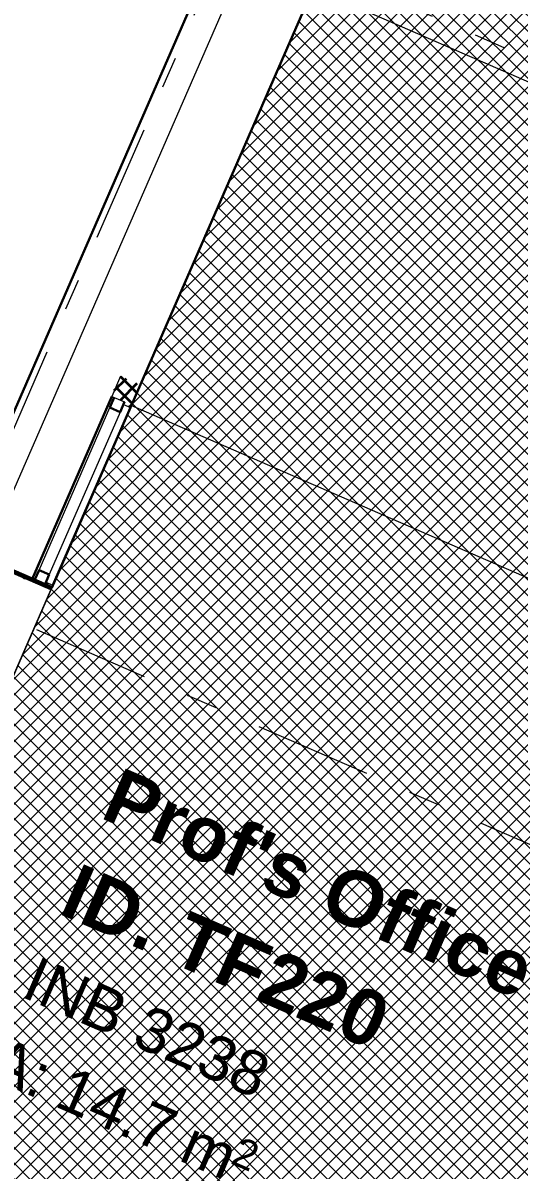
# Model space of a CAD drawing. Header units: millimetres. Extents: x -35034 to 431752, y -71616 to 25069.
# Drawn here: x 48262 to 50499, y -13675 to -8499 of the extents above; entities that cross this region are included whole.
import ezdxf
from ezdxf.enums import TextEntityAlignment as Align

# ---------------------------------------------------------------- set-up
doc = ezdxf.new("R2010")
doc.units = ezdxf.units.MM
doc.header["$MEASUREMENT"] = 0
doc.linetypes.add('Double Dashed', pattern=[1093.611073, 529.166651, -211.666656, 141.111112, -211.666656])
for name, color, linetype in [('A-05-M_Gross_Int_Circulation', 7, 'Continuous'), ('A-15-MG_Structural_Grid', 7, 'Continuous'), ('A-20-M_Floor_Slab', 7, 'Continuous'), ('A-25-M_Wall_Ext_Existing_HUB', 7, 'Continuous'), ('New_A-25-M_Wall_Int', 7, 'Continuous'), ('New_A-35-M_FFE-Zone', 7, 'Continuous'), ('New_ArchiCAD Windows', 7, 'Continuous')]:
    doc.layers.add(name, color=color, linetype=linetype)
for name, color, linetype, lineweight, true_color in [('A-05-M_Gross_Int_Circulation_Pen_No__74', 7, 'Continuous', 20, 0x606060), ('A-15-MG_Structural_Grid_Pen_No__163', 7, 'Continuous', 0, 0x750077), ('A-25-M_Wall_Ext_Existing_HUB_Pen_No__107', 7, 'Continuous', 15, 0xa6a6a6), ('A-25-M_Wall_Int_Pen_No__102', 7, 'Continuous', 15, 0xcccccc), ('New_A-25-M_Wall_Ext_Existing_HUB_Pen_No__27', 7, 'Continuous', 50, 0x2a2a2a), ('New_A-35-M_FFE-Zone_Pen_No__74', 7, 'Continuous', 20, 0x606060), ('New_ArchiCAD Windows_Pen_No__23', 7, 'Continuous', 30, 0x2a2a2a), ('New_ArchiCAD Windows_Pen_No__43', 7, 'Continuous', 30, 0x444444)]:
    doc.layers.add(name, color=color, linetype=linetype, lineweight=lineweight, true_color=true_color)
for name, color, linetype, lineweight in [('A-20-M_Floor_Slab_Pen_No__89', 8, 'Continuous', 20), ('A-25-M_Wall_Ext_Existing_HUB_Pen_No__1', 7, 'Continuous', 13), ('ArchiCAD Zone Stamps_Pen_No__9', 7, 'Continuous', 13), ('New_A-25-M_Wall_Ext_Existing_HUB_Pen_No__155', 5, 'Continuous', 35), ('New_A-25-M_Wall_Int_Pen_No__1', 7, 'Continuous', 13), ('New_A-25-M_Wall_Int_Pen_No__155', 5, 'Continuous', 35), ('New_ArchiCAD Windows_Pen_No__1', 7, 'Continuous', 13), ('New_ArchiCAD Windows_Pen_No__83', 8, 'Continuous', 20), ('New_ArchiCAD Zone Stamps_Pen_No__9', 7, 'Continuous', 13)]:
    doc.layers.add(name, color=color, linetype=linetype, lineweight=lineweight)
doc.styles.add('GENERATED_STYLE_2', font='')
doc.styles.add('GENERATED_STYLE_3', font='')
doc.styles.add('GENERATED_STYLE_4', font='')
doc.styles.get('GENERATED_STYLE_2').set_extended_font_data('Arial', bold=True)
doc.styles.get('GENERATED_STYLE_3').set_extended_font_data('Arial')
doc.styles.get('GENERATED_STYLE_4').set_extended_font_data('Swis721 BT')
pattern_1 = [(103.994, (0, 0), (-1137.956, 451.319), [0, -965.2, 0, -1079.5, 0, -1031.875]), (73.994, (0, 0), (-1195.13, 1745.31), [0, -520.7, 0, -869.95, 0, -333.375]), (33.994, (-311.5, -716.2), (785.414, 1814.82), [0, -317.5, 0, -1143, 0, -1492.25]), (23.994, (-311.5, -716.2), (250.276, 1972.774), [0, -158.75, 0, -749.3, 0, -857.25])]
pattern_2 = [(45, (0, 0), (-35.35534, 35.35534), []), (135, (0, 0), (35.35534, 35.35534), [])]

# ---------------------------------------------------------------- blocks, each defined once
blk = doc.blocks.new('Prof_s Office_INB 3238_1_3', base_point=(49172.4, -13254.5))
at = {"layer": 'New_A-35-M_FFE-Zone_Pen_No__74', "linetype": 'Continuous'}
for p, q in [((48750.4, -10224.3), (46871.8, -14532.5)), ((51622, -11476.4), (48750.4, -10224.3))]:
    blk.add_line(p, q, dxfattribs=at)
at = {"layer": 'New_ArchiCAD Zone Stamps_Pen_No__9'}
for tag, height, style, p in [('ROOM_NAME', 250, 'GENERATED_STYLE_2', (48703.6, -11853.6)), ('zoneNameLine2', 250, 'GENERATED_STYLE_2', (48515.2, -12285.8)), ('ROOM_NUMBER', 200, 'GENERATED_STYLE_3', (48326.8, -12706.5)), ('measuredAreaCode', 200, 'GENERATED_STYLE_3', (48169.8, -13066.6)), ('DUMMY_649', 200, 'GENERATED_STYLE_3', (48477.2, -13200.6)), ('DUMMY_650', 200, 'GENERATED_STYLE_3', (48966.5, -13414)), ('DUMMY_651', 133.3, 'GENERATED_STYLE_3', (49245.8, -13520.5))]:
    blk.add_attdef(tag, text='', height=height, rotation=336.4404, dxfattribs=dict(at, style=style)).set_placement(p, align=Align.TOP_LEFT)
blk = doc.blocks.new('Simple Window Opening[1]_3')
at = {"layer": 'New_ArchiCAD Windows_Pen_No__1', "linetype": 'Continuous'}
for p, q in [((49234, -8278.4), (49105.7, -8222.4)), ((49339.4, -8324.3), (49234, -8278.4)), ((49446.7, -8371.1), (49339.4, -8324.3)), ((49540.6, -8412.1), (49446.7, -8371.1)), ((48084.9, -10913.7), (47956.5, -10857.7)), ((48190.3, -10959.7), (48084.9, -10913.7)), ((48297.5, -11006.4), (48190.3, -10959.7)), ((48391.5, -11047.4), (48297.5, -11006.4))]:
    blk.add_line(p, q, dxfattribs=at)
at = {"layer": 'New_ArchiCAD Windows_Pen_No__23', "linetype": 'Continuous'}
for p, q in [((49105.7, -8222.4), (47956.5, -10857.7)), ((49540.6, -8412.1), (48391.5, -11047.4))]:
    blk.add_line(p, q, dxfattribs=at)
blk = doc.blocks.new('Wall_1_3', base_point=(44635.4, -19661.2))
at = {"layer": 'A-25-M_Wall_Ext_Existing_HUB_Pen_No__107', "linetype": 'Continuous'}
h = blk.add_hatch(dxfattribs=at)
h.set_pattern_fill('613_01__ad_AR_SAND_0003', color=256, style=0, pattern_type=2)
h.set_pattern_definition(pattern_1)
h.paths.add_polyline_path([(48252.6, -11109.4), (48387.5, -11056.4), (48103.8, -10932.7), (48062.9, -11026.7)])
h = blk.add_hatch(dxfattribs=at)
h.set_pattern_fill('613_01__ad_AR_SAND_0003', color=256, style=0, pattern_type=2)
h.set_pattern_definition(pattern_1)
h.paths.add_polyline_path([(44684.8, -19291.6), (44778.7, -19332.6), (48387.5, -11056.4), (48252.6, -11109.4)])
at = {"layer": 'New_A-25-M_Wall_Ext_Existing_HUB_Pen_No__155', "linetype": 'Continuous'}
h = blk.add_hatch(dxfattribs=at)
h.set_pattern_fill('Grid_5x5_Diagonal_0003', color=256, style=0, pattern_type=2)
h.set_pattern_definition(pattern_2)
h.paths.add_polyline_path([(47952.6, -10866.8), (48034.6, -10902.5), (48080.5, -10922.5), (48080.9, -10922.7), (48186.3, -10968.7), (48293.6, -11015.5), (48387.5, -11056.4), (48391.5, -11047.4), (47956.5, -10857.7)])
at = {"layer": 'A-25-M_Wall_Ext_Existing_HUB_Pen_No__1', "linetype": 'Continuous'}
for p, q in [((48293.6, -11015.5), (48186.3, -10968.7)), ((48293.6, -11015.5), (48186.3, -10968.7)), ((48387.5, -11056.4), (48293.6, -11015.5)), ((48387.5, -11056.4), (48293.6, -11015.5))]:
    blk.add_line(p, q, dxfattribs=at)
at = {"layer": 'A-25-M_Wall_Ext_Existing_HUB_Pen_No__1', "linetype": 'Continuous', "flags": 128}
blk.add_lwpolyline([(44778.7, -19332.6), (48387.5, -11056.4)], dxfattribs=at)
at = {"layer": 'New_A-25-M_Wall_Ext_Existing_HUB_Pen_No__27', "linetype": 'Continuous'}
blk.add_line((47956.5, -10857.7), (48391.5, -11047.4), dxfattribs=at)
at = {"layer": 'New_ArchiCAD Windows', "color": 251, "linetype": 'Continuous', "lineweight": 20, "true_color": 0x606060}
blk.add_blockref('Simple Window Opening[1]_3', (0, 0), dxfattribs=at)
blk = doc.blocks.new('Hub Circulation Third_INB 3250_43_3', base_point=(35476.1, -4184.6))
at = {"layer": 'A-05-M_Gross_Int_Circulation_Pen_No__74', "linetype": 'Continuous'}
blk.add_line((47956.6, -10857.6), (49095.8, -8245.2), dxfattribs=at)
at = {"layer": 'ArchiCAD Zone Stamps_Pen_No__9'}
for tag, height, style, p in [('ROOM_NAME', 250, 'GENERATED_STYLE_2', (34329.2, -2488.1)), ('zoneNameLine2', 250, 'GENERATED_STYLE_2', (34140.8, -2920.2)), ('ROOM_NUMBER', 200, 'GENERATED_STYLE_3', (33952.4, -3340.9)), ('measuredAreaCode', 200, 'GENERATED_STYLE_3', (33795.3, -3701)), ('DUMMY_649', 200, 'GENERATED_STYLE_3', (34102.7, -3835.1)), ('DUMMY_650', 200, 'GENERATED_STYLE_3', (34731.9, -4109.4)), ('DUMMY_651', 133.3, 'GENERATED_STYLE_3', (35011.2, -4216))]:
    blk.add_attdef(tag, text='', height=height, rotation=336.4404, dxfattribs=dict(at, style=style)).set_placement(p, align=Align.TOP_LEFT)
blk = doc.blocks.new('Communications Laboratory (CaDE)_INB 3239_50_3', base_point=(50921.9, -5848.8))
at = {"layer": 'New_A-35-M_FFE-Zone_Pen_No__74', "linetype": 'Continuous'}
blk.add_line((45471.3, -6553.5), (54349.2, -10424.7), dxfattribs=at)
at = {"layer": 'New_ArchiCAD Zone Stamps_Pen_No__9'}
for tag, height, style, p in [('ROOM_NAME', 250, 'GENERATED_STYLE_2', (48674.6, -3672.5)), ('zoneNameLine2', 250, 'GENERATED_STYLE_2', (48486.2, -4104.6)), ('ROOM_NUMBER', 200, 'GENERATED_STYLE_3', (48297.8, -4525.3)), ('measuredAreaCode', 200, 'GENERATED_STYLE_3', (48140.7, -4885.4)), ('DUMMY_649', 200, 'GENERATED_STYLE_3', (48448.1, -5019.4)), ('DUMMY_650', 200, 'GENERATED_STYLE_3', (48937.5, -5232.8)), ('DUMMY_651', 133.3, 'GENERATED_STYLE_3', (49216.8, -5339.4))]:
    blk.add_attdef(tag, text='', height=height, rotation=336.4404, dxfattribs=dict(at, style=style)).set_placement(p, align=Align.TOP_LEFT)
blk = doc.blocks.new('Slab_1_3', base_point=(7696.6, 5872.1))
at = {"layer": 'A-20-M_Floor_Slab_Pen_No__89', "linetype": 'Continuous', "flags": 128}
blk.add_lwpolyline([(18384.5, 14995), (19410.6, 17348.4), (53757.3, 2371.5), (53656.1, 2139.5), (53757, 2095.5), (46643.5, -14217.9), (43630.2, -12903.9), (41531.9, -17715.8), (41504.6, -17778.4), (31982.9, -13626.4), (12656.3, -5199.1)], dxfattribs=at)
blk = doc.blocks.new('Window 19[3]_3')
at = {"layer": 'New_ArchiCAD Windows_Pen_No__1', "linetype": 'Continuous'}
for p, q in [((48673.7, -10188.6), (48719.6, -10208.6)), ((48314, -11013.6), (48359.8, -11033.6))]:
    blk.add_line(p, q, dxfattribs=at)
at = {"layer": 'New_ArchiCAD Windows_Pen_No__23', "linetype": 'Continuous'}
for p, q in [((48302.6, -11008.6), (48662.3, -10183.6)), ((48396.5, -11035.9), (48746.2, -10233.9))]:
    blk.add_line(p, q, dxfattribs=at)
at = {"layer": 'New_ArchiCAD Windows_Pen_No__43', "linetype": 'Continuous'}
for p, q in [((48653.8, -10234.5), (48673.7, -10188.6)), ((48699.6, -10254.5), (48653.8, -10234.5)), ((48719.6, -10208.6), (48699.6, -10254.5)), ((48314, -11013.6), (48334, -10967.8)), ((48334, -10967.8), (48379.8, -10987.8)), ((48379.8, -10987.8), (48359.8, -11033.6))]:
    blk.add_line(p, q, dxfattribs=at)
at = {"layer": 'New_ArchiCAD Windows_Pen_No__83', "linetype": 'Continuous'}
for p, q in [((48334, -10967.8), (48653.8, -10234.5)), ((48699.6, -10254.5), (48379.8, -10987.8))]:
    blk.add_line(p, q, dxfattribs=at)
blk = doc.blocks.new('Wall_77_3', base_point=(48791.2, -10130.8))
at = {"layer": 'New_A-25-M_Wall_Int_Pen_No__155', "linetype": 'Continuous'}
h = blk.add_hatch(dxfattribs=at)
h.set_pattern_fill('Grid_5x5_Diagonal_0003', color=256, style=0, pattern_type=2)
h.set_pattern_definition(pattern_2)
h.paths.add_polyline_path([(48702.3, -10092), (48662.3, -10183.6), (48673.7, -10188.6), (48719.6, -10208.6), (48739.7, -10217.4), (48751.2, -10222.4), (48791.2, -10130.8), (48779.7, -10125.8), (48713.7, -10097)])
h = blk.add_hatch(dxfattribs=at)
h.set_pattern_fill('Grid_5x5_Diagonal_0003', color=256, style=0, pattern_type=2)
h.set_pattern_definition(pattern_2)
h.paths.add_polyline_path([(48746.2, -10233.9), (48751.2, -10222.4), (48739.7, -10217.4), (48719.6, -10208.6), (48714.6, -10220.1)])
h = blk.add_hatch(dxfattribs=at)
h.set_pattern_fill('Grid_5x5_Diagonal_0003', color=256, style=0, pattern_type=2)
h.set_pattern_definition(pattern_2)
h.paths.add_polyline_path([(48391.5, -11047.4), (48396.5, -11035.9), (48364.8, -11022.2), (48359.8, -11033.6), (48380, -11042.4)])
at = {"layer": 'New_A-25-M_Wall_Int_Pen_No__1', "linetype": 'Continuous'}
for p, q in [((48662.3, -10183.6), (48673.7, -10188.6)), ((48673.7, -10188.6), (48719.6, -10208.6)), ((48714.6, -10220.1), (48746.2, -10233.9)), ((48751.2, -10222.4), (48746.2, -10233.9)), ((48302.6, -11008.6), (48314, -11013.6)), ((48314, -11013.6), (48359.8, -11033.6)), ((48364.8, -11022.2), (48396.5, -11035.9)), ((48391.5, -11047.4), (48396.5, -11035.9))]:
    blk.add_line(p, q, dxfattribs=at)
at = {"layer": 'New_A-25-M_Wall_Int_Pen_No__1', "linetype": 'Continuous', "flags": 128}
for points in [[(48702.3, -10092), (48662.3, -10183.6)], [(48751.2, -10222.4), (48791.2, -10130.8)]]:
    blk.add_lwpolyline(points, dxfattribs=at)
at = {"layer": 'New_ArchiCAD Windows', "color": 251, "linetype": 'Continuous', "lineweight": 20, "true_color": 0x606060}
blk.add_blockref('Window 19[3]_3', (0, 0), dxfattribs=at)
blk = doc.blocks.new('Standard grid marker')
at = {"layer": 'A-15-MG_Structural_Grid_Pen_No__163', "linetype": 'Double Dashed'}
blk.add_line((1000, 0), (29726, 0), dxfattribs=at)
at = {"layer": 'A-15-MG_Structural_Grid_Pen_No__163', "style": 'GENERATED_STYLE_4'}
for tag, p in [('AC_MarkerText_1_0', (-500, 41.2)), ('AC_MarkerText_1_1', (31226, 41.2))]:
    blk.add_attdef(tag, text='', height=350, rotation=90, dxfattribs=at).set_placement(p, align=Align.MIDDLE_CENTER)
blk = doc.blocks.new('Standard grid marker_3')
at = {"layer": 'A-15-MG_Structural_Grid_Pen_No__163', "linetype": 'Double Dashed'}
blk.add_line((1000, 0), (74254.8, 0), dxfattribs=at)
at = {"layer": 'A-15-MG_Structural_Grid_Pen_No__163', "style": 'GENERATED_STYLE_4'}
for tag, p in [('AC_MarkerText_1_0', (-500, 43.4)), ('AC_MarkerText_1_1', (75754.8, 43.4))]:
    blk.add_attdef(tag, text='', height=350, rotation=360, dxfattribs=at).set_placement(p, align=Align.MIDDLE_CENTER)

msp = doc.modelspace()

# ---------------------------------------------------------------- hatches: boundary and pattern name
at = {"layer": 'A-25-M_Wall_Int_Pen_No__102', "linetype": 'Continuous'}
h = msp.add_hatch(dxfattribs=at)
h.set_pattern_fill('Grid_5x5_Diagonal_0003', color=256, style=0, pattern_type=2)
h.set_pattern_definition(pattern_2)
h.paths.add_polyline_path([(44880.6, -19098.9), (49530.7, -8434.9), (45337, -6606.2), (47851.2, -840.5), (48934.2, -1312.7), (50997.6, 3419.4), (74273.5, -6730.2), (65045.9, -27891.9)])

# ---------------------------------------------------------------- block references
at = {"layer": 'A-05-M_Gross_Int_Circulation', "linetype": 'Continuous'}
msp.add_blockref('Hub Circulation Third_INB 3250_43_3', (35476.1, -4184.6), dxfattribs=at)
at = {"layer": 'A-15-MG_Structural_Grid', "color": 8, "linetype": 'Continuous', "lineweight": 15, "zscale": 1000}
for name, p, rotation in [('Standard grid marker_3', (3595.3, 11813.5), 336.440411583993), ('Standard grid marker_3', (2296.2, 8834.4), 336.440411583993), ('Standard grid marker', (54888.9, 4966.5), 246.440411583993)]:
    msp.add_blockref(name, p, dxfattribs=dict(at, rotation=rotation))
at = {"layer": 'A-20-M_Floor_Slab', "color": 8, "linetype": 'Continuous', "lineweight": 20}
msp.add_blockref('Slab_1_3', (7696.6, 5872.1), dxfattribs=at)
at = {"layer": 'A-25-M_Wall_Ext_Existing_HUB', "color": 250, "lineweight": 50, "true_color": 0x2a2a2a}
msp.add_blockref('Wall_1_3', (44635.4, -19661.2), dxfattribs=at)
at = {"layer": 'New_A-25-M_Wall_Int', "color": 250, "lineweight": 50, "true_color": 0x2a2a2a}
msp.add_blockref('Wall_77_3', (48791.2, -10130.8), dxfattribs=at)
at = {"layer": 'New_A-35-M_FFE-Zone', "linetype": 'Continuous'}
msp.add_blockref('Communications Laboratory (CaDE)_INB 3239_50_3', (50921.9, -5848.8), dxfattribs=at)
ref = msp.add_blockref('Prof_s Office_INB 3238_1_3', (49172.4, -13254.5), dxfattribs=at)
ref.add_attrib('ROOM_NAME', "Prof's Office", dxfattribs={"layer": 'New_ArchiCAD Zone Stamps_Pen_No__9', "color": 7, "height": 250, "rotation": 336.4404, "style": 'GENERATED_STYLE_2'}).set_placement((48703.6, -11853.6), align=Align.TOP_LEFT)
ref.add_attrib('ROOM_NUMBER', 'INB 3238', dxfattribs={"layer": 'New_ArchiCAD Zone Stamps_Pen_No__9', "color": 7, "height": 200, "rotation": 336.4404, "style": 'GENERATED_STYLE_3'}).set_placement((48326.8, -12706.5), align=Align.TOP_LEFT)
ref.add_attrib('zoneNameLine2', 'ID. TF220', dxfattribs={"layer": 'New_ArchiCAD Zone Stamps_Pen_No__9', "color": 7, "height": 250, "rotation": 336.4404, "style": 'GENERATED_STYLE_2'}).set_placement((48515.2, -12285.8), align=Align.TOP_LEFT)
ref.add_attrib('measuredAreaCode', 'A: ', dxfattribs={"layer": 'New_ArchiCAD Zone Stamps_Pen_No__9', "color": 7, "height": 200, "rotation": 336.4404, "style": 'GENERATED_STYLE_3'}).set_placement((48169.8, -13066.6), align=Align.TOP_LEFT)
ref.add_attrib('DUMMY_649', '14.7', dxfattribs={"layer": 'New_ArchiCAD Zone Stamps_Pen_No__9', "color": 7, "height": 200, "rotation": 336.4404, "style": 'GENERATED_STYLE_3'}).set_placement((48477.2, -13200.6), align=Align.TOP_LEFT)
ref.add_attrib('DUMMY_650', ' m', dxfattribs={"layer": 'New_ArchiCAD Zone Stamps_Pen_No__9', "color": 7, "height": 200, "rotation": 336.4404, "style": 'GENERATED_STYLE_3'}).set_placement((48966.5, -13414), align=Align.TOP_LEFT)
ref.add_attrib('DUMMY_651', '2', dxfattribs={"layer": 'New_ArchiCAD Zone Stamps_Pen_No__9', "color": 7, "height": 133.3, "rotation": 336.4404, "style": 'GENERATED_STYLE_3'}).set_placement((49245.8, -13520.5), align=Align.TOP_LEFT)

doc.saveas('drawing.dxf')
